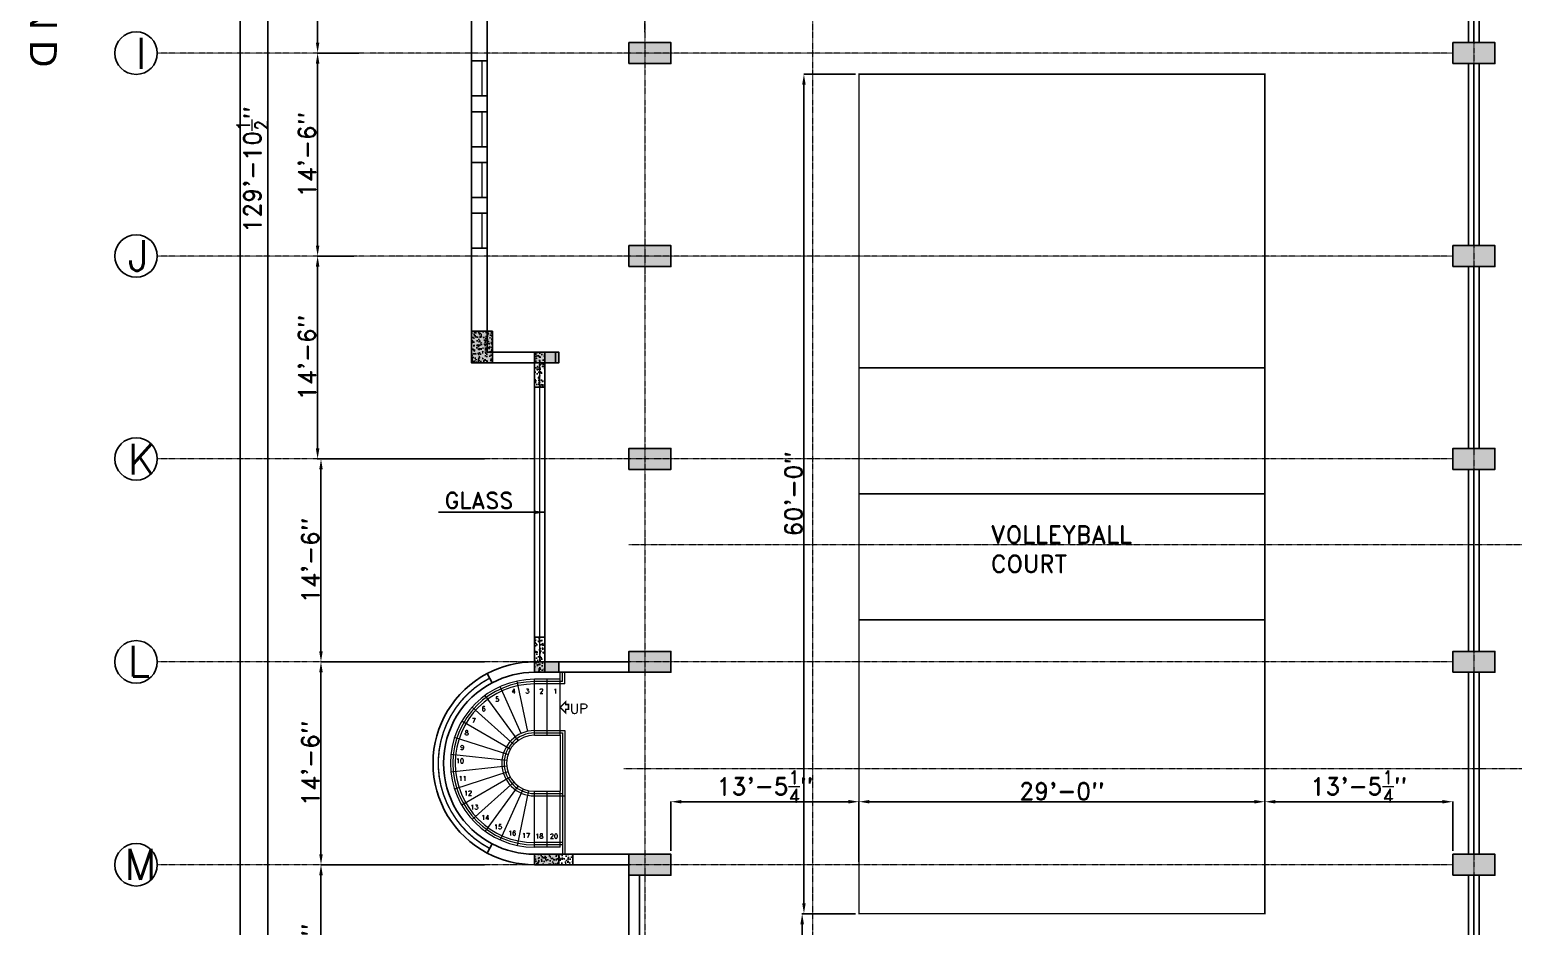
# Model space of a CAD drawing. Header units: inches. Extents: x -110725 to 51121, y 8404 to 44825.
# Drawn here: x 3188 to 4460, y 20885 to 21654 of the extents above; entities that cross this region are included whole.
import ezdxf
from ezdxf.enums import TextEntityAlignment as Align

# ---------------------------------------------------------------- set-up
doc = ezdxf.new("R2010")
doc.units = ezdxf.units.IN
doc.header["$LTSCALE"] = 0.1
doc.header["$MEASUREMENT"] = 0
doc.linetypes.add('CENTER', pattern=[2, 1.25, -0.25, 0.25, -0.25])
doc.layers.get('0').update_dxf_attribs({"color": 1, "lineweight": 0})
doc.layers.get('Defpoints').update_dxf_attribs({"lineweight": 0})
for name, color, linetype in [('Column Hatch', 7, 'Continuous'), ('COLUMNS', 200, 'Continuous'), ('GF', 1, 'Continuous'), ('GFT', 4, 'Continuous'), ('GFW', 5, 'Continuous'), ('GREEN BELT', 80, 'Continuous')]:
    doc.layers.add(name, color=color, linetype=linetype)
for name, color, linetype, lineweight in [('dim', 252, 'Continuous', 0), ('GRID', 8, 'CENTER', 0), ('stair', 5, 'Continuous', 0), ('TEXT', 3, 'Continuous', 0)]:
    doc.layers.add(name, color=color, linetype=linetype, lineweight=lineweight)
doc.styles.add('as', font='arial.ttf')
doc.styles.add('EHSAN', font='arial.ttf', dxfattribs={"height": 54})
doc.styles.add('ROMAND', font='romand.shx')
doc.dimstyles.new('DIM', dxfattribs={"dimtxt": 15, "dimasz": 9, "dimexe": 0.25, "dimexo": 3, "dimgap": 0.125, "dimtad": 1, "dimdec": 3, "dimzin": 3, "dimdsep": 46, "dimlunit": 4, "dimtxsty": 'ROMAND', "dimcen": 0.125, "dimaunit": 1, "dimadec": 0, "dimazin": 0, "dimtfac": 0.75, "dimtdec": 3, "dimtix": 1, "dimtofl": 0, "dimtmove": 2, "dimatfit": 3, "dimfxl": 1, "dimtolj": 1, "dimtzin": 3, "dimarcsym": 1})
doc.dimstyles.new('DIM1', dxfattribs={"dimtxt": 54, "dimasz": 6, "dimexe": 6, "dimexo": 3, "dimgap": 1, "dimtad": 0, "dimzin": 0, "dimdsep": 46, "dimlunit": 4, "dimtxsty": 'EHSAN', "dimblk": 'ARCHTICK', "dimcen": 3, "dimdle": 6, "dimclrd": 4, "dimclre": 4, "dimclrt": 6, "dimadec": 0, "dimazin": 0, "dimtfac": 1, "dimtofl": 0, "dimtmove": 1, "dimatfit": 3, "dimldrblk": 'ARCHTICK', "dimfxl": 4, "dimtolj": 1, "dimtzin": 3, "dimlwd": -1, "dimlwe": -1, "dimarcsym": 0})
pattern_1 = [(50, (-35692.4024, 1161.538), (7.1726018, -0.6275213), [0.75, -8.25]), (355, (-35692.4024, 1161.538), (-1.3875133, 7.5219213), [0.6, -6.6]), (100.4514, (-35691.805, 1161.486), (5.7850938, 6.8943954), [0.6374019, -7.0114211]), (46.1842, (-35692.402, 1163.538), (10.6724105, -1.6551901), [1.125, -12.375]), (96.6356, (-35691.513, 1163.4), (9.346627, 9.7411787), [0.956103, -10.51713]), (351.1842, (-35692.402, 1163.538), (9.3466195, 9.741186), [0.9, -9.9]), (21, (-35691.4024, 1163.038), (5.9690705, -4.0261889), [0.75, -8.25]), (326, (-35691.4024, 1163.038), (2.4331533, 7.2515005), [0.6, -6.6]), (71.4514, (-35690.905, 1162.7026), (8.4022263, 3.225305), [0.6374019, -7.0114211]), (37.5, (-35692.4024, 1161.538), (0.12159855, 3.32893854), [0, -6.52, 0, -6.7, 0, -6.625]), (7.5, (-35692.4024, 1161.538), (2.63069537, 3.94411712), [0, -3.82, 0, -6.37, 0, -2.525]), (327.5, (-35694.6324, 1161.538), (5.33822436, -0.22554872), [0, -2.5, 0, -7.8, 0, -10.35]), (317.5, (-35695.6324, 1161.538), (5.8318617, 1.0010498), [0, -3.25, 0, -5.18, 0, -7.35])]
pattern_2 = [(50, (-35692.4024, 1152.538), (7.1726018, -0.6275213), [0.75, -8.25]), (355, (-35692.4024, 1152.538), (-1.3875133, 7.5219213), [0.6, -6.6]), (100.4514, (-35691.805, 1152.486), (5.7850938, 6.8943954), [0.6374019, -7.0114211]), (46.1842, (-35692.402, 1154.538), (10.6724105, -1.6551901), [1.125, -12.375]), (96.6356, (-35691.513, 1154.4), (9.346627, 9.7411787), [0.956103, -10.51713]), (351.1842, (-35692.402, 1154.538), (9.3466195, 9.741186), [0.9, -9.9]), (21, (-35691.4024, 1154.038), (5.9690705, -4.0261889), [0.75, -8.25]), (326, (-35691.4024, 1154.038), (2.4331533, 7.2515005), [0.6, -6.6]), (71.4514, (-35690.905, 1153.7026), (8.4022263, 3.225305), [0.6374019, -7.0114211]), (37.5, (-35692.4024, 1152.538), (0.12159855, 3.32893854), [0, -6.52, 0, -6.7, 0, -6.625]), (7.5, (-35692.4024, 1152.538), (2.63069537, 3.94411712), [0, -3.82, 0, -6.37, 0, -2.525]), (327.5, (-35694.6324, 1152.538), (5.33822436, -0.22554872), [0, -2.5, 0, -7.8, 0, -10.35]), (317.5, (-35695.6324, 1152.538), (5.8318617, 1.0010498), [0, -3.25, 0, -5.18, 0, -7.35])]

# ---------------------------------------------------------------- blocks, each defined once
blk = doc.blocks.new('_ArchTick')
at = {"color": 0, "linetype": 'ByBlock', "const_width": 0.15}
blk.add_lwpolyline([(-0.5, -0.5), (0.5, 0.5)], dxfattribs=at)
blk = doc.blocks.new('*D1985')
at = {"layer": 'Defpoints', "color": 0, "transparency": 16777216}
for p in [(4213.6, 23059.7), (4070.8, 22829.6), (7671.2, 20595.2, 1175.7)]:
    blk.add_point(p, dxfattribs=at)
at = {"layer": 'dim', "color": 4, "transparency": 16777216}
for p, q in [((4072.4, 22832.1), (4216.7, 23064.8)), ((4193.2, 23072.3), (5899.6, 22013.3)), ((7834.4, 20812.6), (6128, 21871.6)), ((7672.8, 20597.7), (7817.1, 20830.4))]:
    blk.add_line(p, q, dxfattribs=at)
at = {"layer": 'dim', "color": 4, "transparency": 16777216, "xscale": 24, "yscale": 24, "zscale": 24}
for p, rotation in [((4213.6, 23059.7), 148.1765203500402), ((7814, 20825.3), 328.1765203500402)]:
    blk.add_blockref('_ArchTick', p, dxfattribs=dict(at, rotation=rotation))
at = {"layer": 'dim', "color": 6, "transparency": 16777216, "insert": (6013.8, 21942.5), "char_height": 54, "attachment_point": 5, "rotation": 328.1765, "style": 'EHSAN'}
blk.add_mtext('\\A1;353\'-1{\\H1x;\\S1/2;}"', dxfattribs=at)
blk = doc.blocks.new('*D3131')
at = {"layer": 'Defpoints', "color": 0, "transparency": 16777216}
for p in [(3580.6, 20938.3), (3437.5, 20764.3), (3580.6, 20764.3)]:
    blk.add_point(p, dxfattribs=at)
at = {"layer": 'dim', "color": 0, "lineweight": -2, "transparency": 16777216}
for p, q in [((3577.6, 20938.3), (3437.3, 20938.3)), ((3437.5, 20929.3), (3437.5, 20773.3)), ((3577.6, 20764.3), (3437.3, 20764.3))]:
    blk.add_line(p, q, dxfattribs=at)
at = {"layer": 'dim', "color": 0, "transparency": 16777216}
for points in [[(3436, 20929.3), (3439, 20929.3), (3437.5, 20938.3)], [(3436, 20773.3), (3439, 20773.3), (3437.5, 20764.3)]]:
    blk.add_solid(points, dxfattribs=at)
at = {"layer": 'dim', "color": 0, "transparency": 16777216, "insert": (3428.4, 20851.3), "char_height": 15, "attachment_point": 5, "rotation": 90, "style": 'ROMAND'}
blk.add_mtext('\\A1;14\'-6"', dxfattribs=at)
blk = doc.blocks.new('*D3132')
at = {"layer": 'Defpoints', "color": 0, "transparency": 16777216}
for p in [(3580.6, 21286.3), (3437.5, 21112.3), (3580.6, 21112.3)]:
    blk.add_point(p, dxfattribs=at)
at = {"layer": 'dim', "color": 0, "lineweight": -2, "transparency": 16777216}
for p, q in [((3577.6, 21286.3), (3437.3, 21286.3)), ((3437.5, 21277.3), (3437.5, 21121.3)), ((3577.6, 21112.3), (3437.3, 21112.3))]:
    blk.add_line(p, q, dxfattribs=at)
at = {"layer": 'dim', "color": 0, "transparency": 16777216}
for points in [[(3436, 21277.3), (3439, 21277.3), (3437.5, 21286.3)], [(3436, 21121.3), (3439, 21121.3), (3437.5, 21112.3)]]:
    blk.add_solid(points, dxfattribs=at)
at = {"layer": 'dim', "color": 0, "transparency": 16777216, "insert": (3428.4, 21199.3), "char_height": 15, "attachment_point": 5, "rotation": 90, "style": 'ROMAND'}
blk.add_mtext('\\A1;14\'-6"', dxfattribs=at)
blk = doc.blocks.new('*D3133')
at = {"layer": 'Defpoints', "color": 0, "transparency": 16777216}
for p in [(3437.5, 21112.3), (3580.6, 21112.3), (3580.6, 20938.3)]:
    blk.add_point(p, dxfattribs=at)
at = {"layer": 'dim', "color": 0, "lineweight": -2, "transparency": 16777216}
for p, q in [((3577.6, 21112.3), (3437.3, 21112.3)), ((3437.5, 20947.3), (3437.5, 21103.3)), ((3577.6, 20938.3), (3437.3, 20938.3))]:
    blk.add_line(p, q, dxfattribs=at)
at = {"layer": 'dim', "color": 0, "transparency": 16777216}
for points in [[(3436, 21103.3), (3439, 21103.3), (3437.5, 21112.3)], [(3436, 20947.3), (3439, 20947.3), (3437.5, 20938.3)]]:
    blk.add_solid(points, dxfattribs=at)
at = {"layer": 'dim', "color": 0, "transparency": 16777216, "insert": (3428.4, 21025.3), "char_height": 15, "attachment_point": 5, "rotation": 90, "style": 'ROMAND'}
blk.add_mtext('\\A1;14\'-6"', dxfattribs=at)
blk = doc.blocks.new('*D3139')
at = {"layer": 'Defpoints', "color": 0, "transparency": 16777216}
for p in [(3391.9, 22313.8), (3550.6, 22313.8), (3580.6, 20755.3)]:
    blk.add_point(p, dxfattribs=at)
at = {"layer": 'dim', "color": 0, "lineweight": -2, "transparency": 16777216}
for p, q in [((3547.6, 22313.8), (3391.6, 22313.8)), ((3391.9, 20764.3), (3391.9, 22304.8)), ((3577.6, 20755.3), (3391.6, 20755.3))]:
    blk.add_line(p, q, dxfattribs=at)
at = {"layer": 'dim', "color": 0, "transparency": 16777216}
for points in [[(3390.4, 22304.8), (3393.4, 22304.8), (3391.9, 22313.8)], [(3390.4, 20764.3), (3393.4, 20764.3), (3391.9, 20755.3)]]:
    blk.add_solid(points, dxfattribs=at)
at = {"layer": 'dim', "color": 0, "transparency": 16777216, "insert": (3378.6, 21534.5), "char_height": 15, "attachment_point": 5, "rotation": 90, "style": 'ROMAND'}
blk.add_mtext('\\A1;129\'-10{\\H0.75x;\\S1/2;}"', dxfattribs=at)
blk = doc.blocks.new('*D3140')
at = {"layer": 'Defpoints', "color": 0, "transparency": 16777216}
for p in [(3898.8, 20896.3, 10.9), (3850.1, 20711.8), (3873.5, 20711.8, 10.9)]:
    blk.add_point(p, dxfattribs=at)
at = {"layer": 'dim', "color": 0, "lineweight": -2, "transparency": 16777216}
for p, q in [((3895.8, 20896.3), (3849.9, 20896.3)), ((3850.1, 20887.3), (3850.1, 20720.8)), ((3870.5, 20711.8), (3849.9, 20711.8))]:
    blk.add_line(p, q, dxfattribs=at)
at = {"layer": 'dim', "color": 0, "transparency": 16777216}
for points in [[(3848.6, 20887.3), (3851.6, 20887.3), (3850.1, 20896.3)], [(3848.6, 20720.8), (3851.6, 20720.8), (3850.1, 20711.8)]]:
    blk.add_solid(points, dxfattribs=at)
at = {"layer": 'dim', "color": 0, "transparency": 16777216, "insert": (3836.9, 20804), "char_height": 15, "attachment_point": 5, "rotation": 90, "style": 'ROMAND'}
blk.add_mtext('\\A1;15\'-4{\\H0.75x;\\S1/2;}"', dxfattribs=at)
blk = doc.blocks.new('*D3141')
at = {"layer": 'Defpoints', "color": 0, "transparency": 16777216}
for p in [(3851.6, 21616.3), (3898.8, 21616.3, 10.9), (3898.8, 20896.3, 10.9)]:
    blk.add_point(p, dxfattribs=at)
at = {"layer": 'dim', "color": 0, "lineweight": -2, "transparency": 16777216}
for p, q in [((3895.8, 21616.3), (3851.4, 21616.3)), ((3851.6, 20905.3), (3851.6, 21607.3)), ((3895.8, 20896.3), (3851.4, 20896.3))]:
    blk.add_line(p, q, dxfattribs=at)
at = {"layer": 'dim', "color": 0, "transparency": 16777216}
for points in [[(3850.1, 21607.3), (3853.1, 21607.3), (3851.6, 21616.3)], [(3850.1, 20905.3), (3853.1, 20905.3), (3851.6, 20896.3)]]:
    blk.add_solid(points, dxfattribs=at)
at = {"layer": 'dim', "color": 0, "transparency": 16777216, "insert": (3842.6, 21256.3), "char_height": 15, "attachment_point": 5, "rotation": 90, "style": 'ROMAND'}
blk.add_mtext('\\A1;60\'-0"', dxfattribs=at)
blk = doc.blocks.new('*D3142')
at = {"layer": 'Defpoints', "color": 0, "transparency": 16777216}
for p in [(4246.8, 20992.3), (3898.8, 20937.8, 10.9), (4246.8, 20937.8, 10.9)]:
    blk.add_point(p, dxfattribs=at)
at = {"layer": 'dim', "color": 0, "lineweight": -2, "transparency": 16777216}
for p, q in [((3898.8, 20940.8), (3898.8, 20992.5)), ((3907.8, 20992.3), (4237.8, 20992.3)), ((4246.8, 20940.8), (4246.8, 20992.5))]:
    blk.add_line(p, q, dxfattribs=at)
at = {"layer": 'dim', "color": 0, "transparency": 16777216}
for points in [[(3907.8, 20993.8), (3907.8, 20990.8), (3898.8, 20992.3)], [(4237.8, 20993.8), (4237.8, 20990.8), (4246.8, 20992.3)]]:
    blk.add_solid(points, dxfattribs=at)
at = {"layer": 'dim', "color": 0, "transparency": 16777216, "insert": (4072.8, 21001.3), "char_height": 15, "attachment_point": 5, "style": 'ROMAND'}
blk.add_mtext('\\A1;29\'-0"', dxfattribs=at)
blk = doc.blocks.new('*D3143')
at = {"layer": 'Defpoints', "color": 0, "transparency": 16777216}
for p in [(4408.1, 20992.3), (4408.1, 20947.3, 10.9), (4246.8, 20937.8, 10.9)]:
    blk.add_point(p, dxfattribs=at)
at = {"layer": 'dim', "color": 0, "lineweight": -2, "transparency": 16777216}
for p, q in [((4246.8, 20940.8), (4246.8, 20992.5)), ((4255.8, 20992.3), (4399.1, 20992.3)), ((4408.1, 20950.3), (4408.1, 20992.5))]:
    blk.add_line(p, q, dxfattribs=at)
at = {"layer": 'dim', "color": 0, "transparency": 16777216}
for points in [[(4255.8, 20993.8), (4255.8, 20990.8), (4246.8, 20992.3)], [(4399.1, 20993.8), (4399.1, 20990.8), (4408.1, 20992.3)]]:
    blk.add_solid(points, dxfattribs=at)
at = {"layer": 'dim', "color": 0, "transparency": 16777216, "insert": (4327.4, 21005.5), "char_height": 15, "attachment_point": 5, "style": 'ROMAND'}
blk.add_mtext('\\A1;13\'-5{\\H0.75x;\\S1/4;}"', dxfattribs=at)
blk = doc.blocks.new('*D3144')
at = {"layer": 'Defpoints', "color": 0, "transparency": 16777216}
for p in [(3737.6, 20992.3), (3737.6, 20947.3, 10.9), (3898.8, 20937.8, 10.9)]:
    blk.add_point(p, dxfattribs=at)
at = {"layer": 'dim', "color": 0, "lineweight": -2, "transparency": 16777216}
for p, q in [((3737.6, 20950.3), (3737.6, 20992.5)), ((3889.8, 20992.3), (3746.6, 20992.3)), ((3898.8, 20940.8), (3898.8, 20992.5))]:
    blk.add_line(p, q, dxfattribs=at)
at = {"layer": 'dim', "color": 0, "transparency": 16777216}
for points in [[(3746.6, 20993.8), (3746.6, 20990.8), (3737.6, 20992.3)], [(3889.8, 20993.8), (3889.8, 20990.8), (3898.8, 20992.3)]]:
    blk.add_solid(points, dxfattribs=at)
at = {"layer": 'dim', "color": 0, "transparency": 16777216, "insert": (3818.2, 21005.5), "char_height": 15, "attachment_point": 5, "style": 'ROMAND'}
blk.add_mtext('\\A1;13\'-5{\\H0.75x;\\S1/4;}"', dxfattribs=at)
blk = doc.blocks.new('*D3145')
at = {"layer": 'Defpoints', "color": 0, "transparency": 16777216}
for p in [(3434.6, 21808.3), (3483.5, 21808.3), (3473, 21634.3)]:
    blk.add_point(p, dxfattribs=at)
at = {"layer": 'dim', "color": 0, "lineweight": -2, "transparency": 16777216}
for p, q in [((3480.5, 21808.3), (3434.3, 21808.3)), ((3434.6, 21643.3), (3434.6, 21799.3)), ((3470, 21634.3), (3434.3, 21634.3))]:
    blk.add_line(p, q, dxfattribs=at)
at = {"layer": 'dim', "color": 0, "transparency": 16777216}
for points in [[(3433.1, 21799.3), (3436.1, 21799.3), (3434.6, 21808.3)], [(3433.1, 21643.3), (3436.1, 21643.3), (3434.6, 21634.3)]]:
    blk.add_solid(points, dxfattribs=at)
at = {"layer": 'dim', "color": 0, "transparency": 16777216, "insert": (3425.5, 21721.3), "char_height": 15, "attachment_point": 5, "rotation": 90, "style": 'ROMAND'}
blk.add_mtext('\\A1;14\'-6"', dxfattribs=at)
blk = doc.blocks.new('*D3146')
at = {"layer": 'Defpoints', "color": 0, "transparency": 16777216}
for p in [(3434.6, 21460.3), (3468.6, 21460.3), (3472.4, 21286.3)]:
    blk.add_point(p, dxfattribs=at)
at = {"layer": 'dim', "color": 0, "lineweight": -2, "transparency": 16777216}
for p, q in [((3465.6, 21460.3), (3434.3, 21460.3)), ((3434.6, 21295.3), (3434.6, 21451.3)), ((3469.4, 21286.3), (3434.3, 21286.3))]:
    blk.add_line(p, q, dxfattribs=at)
at = {"layer": 'dim', "color": 0, "transparency": 16777216}
for points in [[(3433.1, 21451.3), (3436.1, 21451.3), (3434.6, 21460.3)], [(3433.1, 21295.3), (3436.1, 21295.3), (3434.6, 21286.3)]]:
    blk.add_solid(points, dxfattribs=at)
at = {"layer": 'dim', "color": 0, "transparency": 16777216, "insert": (3425.5, 21373.3), "char_height": 15, "attachment_point": 5, "rotation": 90, "style": 'ROMAND'}
blk.add_mtext('\\A1;14\'-6"', dxfattribs=at)
blk = doc.blocks.new('*D3147')
at = {"layer": 'Defpoints', "color": 0, "transparency": 16777216}
for p in [(3473, 21634.3), (3434.6, 21460.3), (3468.6, 21460.3)]:
    blk.add_point(p, dxfattribs=at)
at = {"layer": 'dim', "color": 0, "lineweight": -2, "transparency": 16777216}
for p, q in [((3470, 21634.3), (3434.3, 21634.3)), ((3434.6, 21625.3), (3434.6, 21469.3)), ((3465.6, 21460.3), (3434.3, 21460.3))]:
    blk.add_line(p, q, dxfattribs=at)
at = {"layer": 'dim', "color": 0, "transparency": 16777216}
for points in [[(3433.1, 21625.3), (3436.1, 21625.3), (3434.6, 21634.3)], [(3433.1, 21469.3), (3436.1, 21469.3), (3434.6, 21460.3)]]:
    blk.add_solid(points, dxfattribs=at)
at = {"layer": 'dim', "color": 0, "transparency": 16777216, "insert": (3425.5, 21547.3), "char_height": 15, "attachment_point": 5, "rotation": 90, "style": 'ROMAND'}
blk.add_mtext('\\A1;14\'-6"', dxfattribs=at)
blk = doc.blocks.new('Ar')
at = {"const_width": 1.5}
blk.add_lwpolyline([(-4.5, 0), (-4.5, 3), (-1.5, 3), (-1.5, 6), (4.5, 0), (-1.5, -6), (-1.5, -2.25), (-4.5, -2.25)], close=True, dxfattribs=at)
blk = doc.blocks.new('ytu890')
at = {"layer": 'Column Hatch'}
h = blk.add_hatch(dxfattribs=at)
h.set_pattern_fill('AR-CONC', color=256)
h.set_pattern_definition(pattern_1)
h.paths.add_polyline_path([(-7083.4, 19955.2), (-7053.4, 19955.2), (-7053.4, 19946.2), (-7083.4, 19946.2)])
h = blk.add_hatch(dxfattribs=at)
h.set_pattern_fill('AR-CONC', color=256)
h.set_pattern_definition([(50, (-35692.4024, 1170.538), (7.1726018, -0.6275213), [0.75, -8.25]), (355, (-35692.4024, 1170.538), (-1.3875133, 7.5219213), [0.6, -6.6]), (100.4514, (-35691.805, 1170.486), (5.7850938, 6.8943954), [0.6374019, -7.0114211]), (46.1842, (-35692.402, 1172.538), (10.6724105, -1.6551901), [1.125, -12.375]), (96.6356, (-35691.513, 1172.4), (9.346627, 9.7411787), [0.956103, -10.51713]), (351.1842, (-35692.402, 1172.538), (9.3466195, 9.741186), [0.9, -9.9]), (21, (-35691.4024, 1172.038), (5.9690705, -4.0261889), [0.75, -8.25]), (326, (-35691.4024, 1172.038), (2.4331533, 7.2515005), [0.6, -6.6]), (71.4514, (-35690.905, 1171.7026), (8.4022263, 3.225305), [0.6374019, -7.0114211]), (37.5, (-35692.4024, 1170.538), (0.12159855, 3.32893854), [0, -6.52, 0, -6.7, 0, -6.625]), (7.5, (-35692.4024, 1170.538), (2.63069537, 3.94411712), [0, -3.82, 0, -6.37, 0, -2.525]), (327.5, (-35694.6324, 1170.538), (5.33822436, -0.22554872), [0, -2.5, 0, -7.8, 0, -10.35]), (317.5, (-35695.6324, 1170.538), (5.8318617, 1.0010498), [0, -3.25, 0, -5.18, 0, -7.35])])
h.paths.add_polyline_path([(-7083.4, 19760.2), (-7074.4, 19760.2), (-7074.4, 19790.2), (-7083.4, 19790.2)])
h = blk.add_hatch(dxfattribs=at)
h.set_pattern_fill('AR-CONC', color=256)
h.set_pattern_definition(pattern_2)
h.paths.add_polyline_path([(-7083.4, 19545.7), (-7074.4, 19545.7), (-7074.4, 19515.7), (-7083.4, 19515.7)])
h = blk.add_hatch(dxfattribs=at)
h.set_pattern_fill('AR-CONC', color=256)
h.set_pattern_definition(pattern_1)
h.paths.add_polyline_path([(-7119.4, 19524.7), (-7137.4, 19524.7), (-7137.4, 19497.7), (-7119.4, 19497.7)])
h = blk.add_hatch(dxfattribs=at)
h.set_pattern_fill('AR-CONC', color=256)
h.set_pattern_definition(pattern_1)
h.paths.add_polyline_path([(-7119.4, 19194.7), (-7137.4, 19194.7), (-7137.4, 19167.7), (-7119.4, 19167.7)])
h = blk.add_hatch(dxfattribs=at)
h.set_pattern_fill('AR-CONC', color=256)
h.set_pattern_definition([(50, (-35692.4024, 1137.538), (7.1726018, -0.6275213), [0.75, -8.25]), (355, (-35692.4024, 1137.538), (-1.3875133, 7.5219213), [0.6, -6.6]), (100.4514, (-35691.805, 1137.486), (5.7850938, 6.8943954), [0.6374019, -7.0114211]), (46.1842, (-35692.402, 1139.538), (10.6724105, -1.6551901), [1.125, -12.375]), (96.6356, (-35691.513, 1139.4), (9.346627, 9.7411787), [0.956103, -10.51713]), (351.1842, (-35692.402, 1139.538), (9.3466195, 9.741186), [0.9, -9.9]), (21, (-35691.4024, 1139.038), (5.9690705, -4.0261889), [0.75, -8.25]), (326, (-35691.4024, 1139.038), (2.4331533, 7.2515005), [0.6, -6.6]), (71.4514, (-35690.905, 1138.7026), (8.4022263, 3.225305), [0.6374019, -7.0114211]), (37.5, (-35692.4024, 1137.538), (0.12159855, 3.32893854), [0, -6.52, 0, -6.7, 0, -6.625]), (7.5, (-35692.4024, 1137.538), (2.63069537, 3.94411712), [0, -3.82, 0, -6.37, 0, -2.525]), (327.5, (-35694.6324, 1137.538), (5.33822436, -0.22554872), [0, -2.5, 0, -7.8, 0, -10.35]), (317.5, (-35695.6324, 1137.538), (5.8318617, 1.0010498), [0, -3.25, 0, -5.18, 0, -7.35])])
h.paths.add_polyline_path([(-7083.4, 19176.7), (-7074.4, 19176.7), (-7074.4, 19146.7), (-7083.4, 19146.7)])
h = blk.add_hatch(dxfattribs=at)
h.set_pattern_fill('AR-CONC', color=256)
h.set_pattern_definition(pattern_2)
h.paths.add_polyline_path([(-7083.4, 18902.2), (-7074.4, 18902.2), (-7074.4, 18932.2), (-7083.4, 18932.2)])
h = blk.add_hatch(dxfattribs=at)
h.set_pattern_fill('AR-CONC', color=256)
h.set_pattern_definition(pattern_1)
h.paths.add_polyline_path([(-7083.4, 18746.2), (-7050.4, 18746.2), (-7050.4, 18737.2), (-7083.4, 18737.2)])
h = blk.add_hatch(dxfattribs=at)
h.set_pattern_fill('AR-CONC', color=256)
h.set_pattern_definition([(50, (-35929.4024, 1161.538), (7.1726018, -0.6275213), [0.75, -8.25]), (355, (-35929.4024, 1161.538), (-1.3875133, 7.5219213), [0.6, -6.6]), (100.4514, (-35928.805, 1161.486), (5.7850938, 6.8943954), [0.6374019, -7.0114211]), (46.1842, (-35929.402, 1163.538), (10.6724105, -1.6551901), [1.125, -12.375]), (96.6356, (-35928.513, 1163.4), (9.346627, 9.7411787), [0.956103, -10.51713]), (351.1842, (-35929.402, 1163.538), (9.3466195, 9.741186), [0.9, -9.9]), (21, (-35928.4024, 1163.038), (5.9690705, -4.0261889), [0.75, -8.25]), (326, (-35928.4024, 1163.038), (2.4331533, 7.2515005), [0.6, -6.6]), (71.4514, (-35927.905, 1162.7026), (8.4022263, 3.225305), [0.6374019, -7.0114211]), (37.5, (-35929.4024, 1161.538), (0.12159855, 3.32893854), [0, -6.52, 0, -6.7, 0, -6.625]), (7.5, (-35929.4024, 1161.538), (2.63069537, 3.9441171), [0, -3.82, 0, -6.37, 0, -2.525]), (327.5, (-35931.6324, 1161.538), (5.33822436, -0.22554872), [0, -2.5, 0, -7.8, 0, -10.35]), (317.5, (-35932.6324, 1161.538), (5.8318617, 1.0010498), [0, -3.25, 0, -5.18, 0, -7.35])])
h.paths.add_polyline_path([(-7002.4, 18383.4), (-6981.4, 18383.4), (-6981.4, 18362.4), (-7002.4, 18362.4)])
h = blk.add_hatch(dxfattribs=at)
h.set_pattern_fill('AR-CONC', color=256)
h.set_pattern_definition(pattern_1)
h.paths.add_polyline_path([(-6765.4, 18383.4), (-6744.4, 18383.4), (-6744.4, 18362.4), (-6765.4, 18362.4)])
h = blk.add_hatch(dxfattribs=at)
h.set_pattern_fill('AR-CONC', color=256)
h.set_pattern_definition(pattern_1)
h.paths.add_polyline_path([(-6534.4, 18383.4), (-6513.4, 18383.4), (-6513.4, 18362.4), (-6534.4, 18362.4)])
h = blk.add_hatch(dxfattribs=at)
h.set_pattern_fill('AR-CONC', color=256)
h.set_pattern_definition([(50, (-35222.9024, 1161.538), (7.1726018, -0.6275213), [0.75, -8.25]), (355, (-35222.9024, 1161.538), (-1.3875133, 7.5219213), [0.6, -6.6]), (100.4514, (-35222.305, 1161.486), (5.7850938, 6.8943954), [0.6374019, -7.0114211]), (46.1842, (-35222.902, 1163.538), (10.6724105, -1.6551901), [1.125, -12.375]), (96.6356, (-35222.013, 1163.4), (9.346627, 9.7411787), [0.956103, -10.51713]), (351.1842, (-35222.902, 1163.538), (9.3466195, 9.741186), [0.9, -9.9]), (21, (-35221.9024, 1163.038), (5.9690705, -4.0261889), [0.75, -8.25]), (326, (-35221.9024, 1163.038), (2.4331533, 7.2515005), [0.6, -6.6]), (71.4514, (-35221.405, 1162.7026), (8.4022263, 3.225305), [0.6374019, -7.0114211]), (37.5, (-35222.9024, 1161.538), (0.12159855, 3.32893854), [0, -6.52, 0, -6.7, 0, -6.625]), (7.5, (-35222.9024, 1161.538), (2.63069537, 3.9441171), [0, -3.82, 0, -6.37, 0, -2.525]), (327.5, (-35225.1324, 1161.538), (5.33822436, -0.22554872), [0, -2.5, 0, -7.8, 0, -10.35]), (317.5, (-35226.1324, 1161.538), (5.8318617, 1.0010498), [0, -3.25, 0, -5.18, 0, -7.35])])
h.paths.add_polyline_path([(-6295.9, 18383.4), (-6274.9, 18383.4), (-6274.9, 18362.4), (-6295.9, 18362.4)])
at = {"layer": 'COLUMNS'}
for points in [[(-7083.4, 19955.2), (-7053.4, 19955.2), (-7053.4, 19946.2), (-7083.4, 19946.2)], [(-7083.4, 19760.2), (-7074.4, 19760.2), (-7074.4, 19790.2), (-7083.4, 19790.2)], [(-7083.4, 19545.7), (-7074.4, 19545.7), (-7074.4, 19515.7), (-7083.4, 19515.7)], [(-7119.4, 19524.7), (-7137.4, 19524.7), (-7137.4, 19497.7), (-7119.4, 19497.7)], [(-7119.4, 19194.7), (-7137.4, 19194.7), (-7137.4, 19167.7), (-7119.4, 19167.7)], [(-7083.4, 19176.7), (-7074.4, 19176.7), (-7074.4, 19146.7), (-7083.4, 19146.7)], [(-7083.4, 18902.2), (-7074.4, 18902.2), (-7074.4, 18932.2), (-7083.4, 18932.2)], [(-7083.4, 18746.2), (-7050.4, 18746.2), (-7050.4, 18737.2), (-7083.4, 18737.2)], [(-7002.4, 18383.4), (-6981.4, 18383.4), (-6981.4, 18362.4), (-7002.4, 18362.4)], [(-6765.4, 18383.4), (-6744.4, 18383.4), (-6744.4, 18362.4), (-6765.4, 18362.4)], [(-6534.4, 18383.4), (-6513.4, 18383.4), (-6513.4, 18362.4), (-6534.4, 18362.4)], [(-6295.9, 18383.4), (-6274.9, 18383.4), (-6274.9, 18362.4), (-6295.9, 18362.4)]]:
    blk.add_lwpolyline(points, close=True, dxfattribs=at)

msp = doc.modelspace()

# ---------------------------------------------------------------- hatches: boundary and pattern name
at = {"layer": 'Column Hatch'}
for points in [[(3737.55183, 21643.2792), (3701.55183, 21643.2792), (3701.55183, 21625.2792), (3737.55183, 21625.2792)], [(4444.05183, 21643.2792), (4408.05183, 21643.2792), (4408.05183, 21625.2792), (4444.05183, 21625.2792)], [(3737.55183, 21469.2792), (3701.55183, 21469.2792), (3701.55183, 21451.2792), (3737.55183, 21451.2792)], [(4444.05183, 21469.2792), (4408.05183, 21469.2792), (4408.05183, 21451.2792), (4444.05183, 21451.2792)], [(3584.55183, 21395.7792), (3566.55183, 21395.7792), (3566.55183, 21368.7792), (3584.55183, 21368.7792)], [(3620.55183, 21377.7792), (3620.55183, 21368.7792), (3641.55183, 21368.7792), (3641.55183, 21377.7792)], [(3737.55183, 21295.2792), (3701.55183, 21295.2792), (3701.55183, 21277.2792), (3737.55183, 21277.2792)], [(4444.05183, 21295.2792), (4408.05183, 21295.2792), (4408.05183, 21277.2792), (4444.05183, 21277.2792)], [(3737.55183, 21121.2792), (3701.55183, 21121.2792), (3701.55183, 21103.2792), (3737.55183, 21103.2792)], [(4444.05183, 21121.2792), (4408.05183, 21121.2792), (4408.05183, 21103.2792), (4444.05183, 21103.2792)], [(3620.54518, 21112.2792), (3641.54518, 21112.2792), (3641.54518, 21103.2792), (3620.54518, 21103.2792)], [(3620.55183, 20947.2792), (3641.55183, 20947.2792), (3641.55183, 20938.2792), (3620.55183, 20938.2792)], [(3737.55183, 20947.2792), (3701.55183, 20947.2792), (3701.55183, 20929.2792), (3737.55183, 20929.2792)], [(4444.05183, 20947.2792), (4408.05183, 20947.2792), (4408.05183, 20929.2792), (4444.05183, 20929.2792)]]:
    msp.add_hatch(color=256, dxfattribs=at).paths.add_polyline_path(points)

# ---------------------------------------------------------------- linework, layer by layer
at = {"layer": 'COLUMNS', "elevation": 1.07221}
for points in [[(3701.55183, 21625.2792), (3737.55183, 21625.2792), (3737.55183, 21643.2792), (3701.55183, 21643.2792)], [(4408.05183, 21625.2792), (4444.05183, 21625.2792), (4444.05183, 21643.2792), (4408.05183, 21643.2792)], [(3701.55183, 21451.2792), (3737.55183, 21451.2792), (3737.55183, 21469.2792), (3701.55183, 21469.2792)], [(4408.05183, 21451.2792), (4444.05183, 21451.2792), (4444.05183, 21469.2792), (4408.05183, 21469.2792)], [(3584.55183, 21395.7792), (3566.55183, 21395.7792), (3566.55183, 21368.7792), (3584.55183, 21368.7792)], [(3620.55183, 21368.7792), (3641.55183, 21368.7792), (3641.55183, 21377.7792), (3620.55183, 21377.7792)], [(3701.55183, 21277.2792), (3737.55183, 21277.2792), (3737.55183, 21295.2792), (3701.55183, 21295.2792)], [(4408.05183, 21277.2792), (4444.05183, 21277.2792), (4444.05183, 21295.2792), (4408.05183, 21295.2792)], [(3701.55183, 21103.2792), (3737.55183, 21103.2792), (3737.55183, 21121.2792), (3701.55183, 21121.2792)], [(4408.05183, 21103.2792), (4444.05183, 21103.2792), (4444.05183, 21121.2792), (4408.05183, 21121.2792)], [(3620.54518, 21112.2792), (3641.54518, 21112.2792), (3641.54518, 21103.2792), (3620.54518, 21103.2792)], [(3620.55183, 20947.2792), (3641.55183, 20947.2792), (3641.55183, 20938.2792), (3620.55183, 20938.2792)], [(3701.55183, 20929.2792), (3737.55183, 20929.2792), (3737.55183, 20947.2792), (3701.55183, 20947.2792)], [(4408.05183, 20929.2792), (4444.05183, 20929.2792), (4444.05183, 20947.2792), (4408.05183, 20947.2792)]]:
    msp.add_lwpolyline(points, close=True, dxfattribs=at)
at = {"layer": 'GF'}
for p, q in [((3566.55183, 21627.5292, 1.07221), (3566.55183, 21725.7792, 1.07221)), ((3580.05183, 21627.5292, 1.07221), (3580.05183, 21716.7792, 1.07221)), ((3566.55183, 21627.5292, 1.07221), (3580.05183, 21627.5292, 1.07221)), ((3566.55183, 21597.5292, 1.07221), (3580.05183, 21597.5292, 1.07221)), ((3566.55183, 21584.0292, 1.07221), (3566.55183, 21597.5292, 1.07221)), ((3580.05183, 21584.0292, 1.07221), (3580.05183, 21597.5292, 1.07221)), ((3566.55183, 21584.0292, 1.07221), (3580.05183, 21584.0292, 1.07221)), ((3566.55183, 21554.0292, 1.07221), (3580.05183, 21554.0292, 1.07221)), ((3566.55183, 21540.5292, 1.07221), (3566.55183, 21554.0292, 1.07221)), ((3580.05183, 21540.5292, 1.07221), (3580.05183, 21554.0292, 1.07221)), ((3566.55183, 21540.5292, 1.07221), (3580.05183, 21540.5292, 1.07221)), ((3566.55183, 21510.5292, 1.07221), (3580.05183, 21510.5292, 1.07221)), ((3566.55183, 21497.0292, 1.07221), (3566.55183, 21510.5292, 1.07221)), ((3580.05183, 21497.0292, 1.07221), (3580.05183, 21510.5292, 1.07221)), ((3566.55183, 21497.0292, 1.07221), (3580.05183, 21497.0292, 1.07221)), ((3566.55183, 21368.7792, 1.07221), (3566.55183, 21467.0292, 1.07221)), ((3566.55183, 21467.0292, 1.07221), (3580.05183, 21467.0292, 1.07221)), ((3580.05183, 21377.7792, 1.07221), (3580.05183, 21467.0292, 1.07221)), ((3580.05183, 21377.7792, 1.07221), (3638.55183, 21377.7792, 1.07221)), ((3638.55183, 21368.7792, 1.07221), (3638.55183, 21377.7792, 1.07221)), ((3638.55183, 21368.7792, 1.07221), (3566.55183, 21368.7792, 1.07221)), ((3898.80183, 21364.26821, 1.07221), (4246.80183, 21364.26821, 1.07221)), ((3898.80183, 21256.26821, 1.07221), (4246.80183, 21256.26821, 1.07221)), ((3898.80183, 21148.26821, 1.07221), (4246.80183, 21148.26821, 1.07221)), ((3701.55183, 21112.2792, 1.07221), (3629.55848, 21112.2792, 1.07221)), ((3584.31007, 21094.34477, 1.07221), (3580.12757, 21102.31388, 1.07221)), ((3701.55183, 21103.2792, 1.07221), (3629.55848, 21103.2792, 1.07221)), ((3584.31007, 20956.21363, 1.07221), (3580.12757, 20948.24453, 1.07221)), ((3701.55183, 20947.2792, 1.07221), (3629.55848, 20947.2792, 1.07221)), ((3701.55183, 20938.2792, 1.07221), (3629.55848, 20938.2792, 1.07221)), ((3701.55183, 20773.2792, 1.07221), (3701.55183, 20929.2792, 1.07221)), ((3710.55183, 20773.2792, 1.07221), (3710.55183, 20929.2792, 1.07221))]:
    msp.add_line(p, q, dxfattribs=at)
at = {"layer": 'GF', "const_width": 1.25, "elevation": 1.07221}
msp.add_lwpolyline([(3898.80183, 21616.26821), (4246.80183, 21616.26821), (4246.80183, 20896.26821), (3898.80183, 20896.26821)], close=True, dxfattribs=at)
at = {"layer": 'GF'}
for radius, start, end in [(87, 90, 117.69230769), (78, 90, 117.69230769), (78, 242.30769231, 270), (87, 242.30769231, 270)]:
    msp.add_arc((3620.55848, 21025.2792, 1.07221), radius, start, end, dxfattribs=at)
at = {"layer": 'GFT'}
for centre in [(3278.93196, 21634.2792, 1.07221), (3278.93196, 21460.2792, 1.07221), (3278.93196, 21286.2792, 1.07221), (3278.93196, 21112.2792, 1.07221), (3278.93196, 20938.2792, 1.07221)]:
    msp.add_circle(centre, 18.23575, dxfattribs=at)
at = {"layer": 'GFW'}
for p, q in [((4421.55183, 21643.2792, 1.07221), (4421.55183, 21799.2792, 1.07221)), ((4430.55183, 21643.2792, 1.07221), (4430.55183, 21799.2792, 1.07221)), ((3566.55183, 21627.5292, 1.07221), (3566.55183, 21597.5292, 1.07221)), ((3580.05183, 21627.5292, 1.07221), (3580.05183, 21597.5292, 1.07221)), ((4421.55183, 21625.2792, 1.07221), (4421.55183, 21469.2792, 1.07221)), ((4430.55183, 21625.2792, 1.07221), (4430.55183, 21469.2792, 1.07221)), ((3566.55183, 21554.0292, 1.07221), (3566.55183, 21584.0292, 1.07221)), ((3580.05183, 21554.0292, 1.07221), (3580.05183, 21584.0292, 1.07221)), ((3566.55183, 21540.5292, 1.07221), (3566.55183, 21510.5292, 1.07221)), ((3580.05183, 21540.5292, 1.07221), (3580.05183, 21510.5292, 1.07221)), ((3566.55183, 21467.0292, 1.07221), (3566.55183, 21497.0292, 1.07221)), ((3580.05183, 21467.0292, 1.07221), (3580.05183, 21497.0292, 1.07221)), ((4421.55183, 21295.2792, 1.07221), (4421.55183, 21451.2792, 1.07221)), ((4430.55183, 21295.2792, 1.07221), (4430.55183, 21451.2792, 1.07221)), ((3620.55183, 21112.2792, 1.07221), (3620.55183, 21368.7792, 1.07221)), ((3629.55183, 21112.2792, 1.07221), (3629.55183, 21368.7792, 1.07221)), ((4421.55183, 21277.2792, 1.07221), (4421.55183, 21121.2792, 1.07221)), ((4430.55183, 21277.2792, 1.07221), (4430.55183, 21121.2792, 1.07221)), ((4421.55183, 20947.2792, 1.07221), (4421.55183, 21103.2792, 1.07221)), ((4430.55183, 20947.2792, 1.07221), (4430.55183, 21103.2792, 1.07221)), ((4421.55183, 20929.2792, 1.07221), (4421.55183, 20773.2792, 1.07221)), ((4430.55183, 20929.2792, 1.07221), (4430.55183, 20773.2792, 1.07221))]:
    msp.add_line(p, q, dxfattribs=at)
at = {"layer": 'GFW', "const_width": 1.25, "elevation": 1.07221}
for points in [[(4426.05183, 21643.2792), (4426.05183, 21799.2792)], [(3575.55183, 21627.5292), (3575.55183, 21597.5292)], [(4426.05183, 21625.2792), (4426.05183, 21469.2792)], [(3575.55183, 21554.0292), (3575.55183, 21584.0292)], [(3575.55183, 21540.5292), (3575.55183, 21510.5292)], [(3575.55183, 21467.0292), (3575.55183, 21497.0292)], [(4426.05183, 21295.2792), (4426.05183, 21451.2792)], [(3625.05183, 21112.2792), (3625.05183, 21368.7792)], [(4426.05183, 21277.2792), (4426.05183, 21121.2792)], [(4426.05183, 20947.2792), (4426.05183, 21103.2792)], [(4426.05183, 20929.2792), (4426.05183, 20773.2792)]]:
    msp.add_lwpolyline(points, dxfattribs=at)
msp.add_lwpolyline([(3582.21882, 20952.22908, -0.6045210744), (3582.21882, 21098.32933, 4.0571594856)], format="xyb", dxfattribs=at)
at = {"layer": 'GFW'}
for radius in [87, 78]:
    msp.add_arc((3620.55848, 21025.2792, 1.07221), radius, 117.69230769, 242.30769231, dxfattribs=at)
at = {"layer": 'GREEN BELT', "linetype": 'Continuous'}
msp.add_line((3368.15721, 22653.25898), (3368.15721, 20875.2792), dxfattribs=at)
at = {"layer": 'GRID'}
for p, q in [((3715.05183, 21652.2792, 1.07221), (3715.05183, 22517.7792, 1.07221)), ((4426.05183, 22482.67175, 1.07221), (4426.05183, 20420.7842, 1.07221)), ((3715.05183, 22312.2792, 1.07221), (3715.05183, 20581.2792, 1.07221)), ((3859.05183, 22312.2792, 1.07221), (3859.05183, 20581.2792, 1.07221)), ((4408.05183, 21634.2792, 1.07221), (3297.16771, 21634.2792, 1.07221)), ((4408.05183, 21460.2792, 1.07221), (3297.16771, 21460.2792, 1.07221)), ((4408.05183, 21286.2792, 1.07221), (3297.16771, 21286.2792, 1.07221)), ((3701.55183, 21212.7792, 1.07221), (5278.78376, 21212.7792, 1.07221)), ((4408.05183, 21112.2792, 1.07221), (3297.16771, 21112.2792, 1.07221)), ((3697.05183, 21020.7792, 1.07221), (5109.05183, 21020.7792, 1.07221)), ((4408.05183, 20938.2792, 1.07221), (3297.16771, 20938.2792, 1.07221))]:
    msp.add_line(p, q, dxfattribs=at)
at = {"layer": 'stair'}
for p, q in [((3614.73695, 21052.66734, 1.07221), (3605.58884, 21095.70583, 1.07221)), ((3642.55848, 21097.2792, 1.07221), (3620.55848, 21097.2792, 1.07221)), ((3620.55848, 21049.2792, 1.07221), (3620.55848, 21097.2792, 1.07221)), ((3644.55848, 21095.2792, 1.07221), (3620.55848, 21095.2792, 1.07221)), ((3646.55848, 21093.2792, 1.07221), (3620.55848, 21093.2792, 1.07221)), ((3631.55848, 21049.2792, 1.07221), (3631.55848, 21097.2792, 1.07221)), ((3642.55848, 21049.2792, 1.07221), (3642.55848, 21103.2792, 1.07221)), ((3644.55848, 21095.2792, 1.07221), (3644.55848, 21103.2792, 1.07221)), ((3646.55848, 21093.2792, 1.07221), (3646.55848, 21103.2792, 1.07221)), ((3606.45164, 21044.69561, 1.07221), (3578.23794, 21083.52843, 1.07221)), ((3609.16986, 21050.85848, 1.07221), (3591.27344, 21091.05448, 1.07221)), ((3602.72301, 21041.33834, 1.07221), (3567.05205, 21073.45661, 1.07221)), ((3599.77387, 21037.2792, 1.07221), (3558.20465, 21061.2792, 1.07221)), ((3597.73313, 21032.69561, 1.07221), (3552.08241, 21047.52843, 1.07221)), ((3620.55848, 21053.2792, 1.07221), (3646.55848, 21053.2792, 1.07221)), ((3620.55848, 21051.2792, 1.07221), (3644.55848, 21051.2792, 1.07221)), ((3620.55848, 21049.2792, 1.07221), (3642.55848, 21049.2792, 1.07221)), ((3642.55848, 21049.2792, 1.07221), (3642.55848, 21001.2792, 1.07221)), ((3644.55848, 21051.2792, 1.07221), (3644.55848, 20947.2792, 1.07221)), ((3646.55848, 21053.2792, 1.07221), (3646.55848, 20947.2792, 1.07221)), ((3596.68996, 21027.78789, 1.07221), (3548.95291, 21032.80525, 1.07221)), ((3596.68996, 21022.77052, 1.07221), (3548.95291, 21017.75315, 1.07221)), ((3597.73313, 21017.8628, 1.07221), (3552.08241, 21003.02998, 1.07221)), ((3599.77387, 21013.2792, 1.07221), (3558.20465, 20989.2792, 1.07221)), ((3602.72301, 21009.22007, 1.07221), (3567.05205, 20977.1018, 1.07221)), ((3606.45164, 21005.8628, 1.07221), (3578.23794, 20967.02998, 1.07221)), ((3610.7968, 21003.35411, 1.07221), (3591.27344, 20959.50393, 1.07221)), ((3615.5686, 21001.80366, 1.07221), (3605.58884, 20954.85258, 1.07221)), ((3620.55848, 20953.2792, 1.07221), (3620.55848, 21001.2792, 1.07221)), ((3620.55848, 21001.2792, 1.07221), (3642.55848, 21001.2792, 1.07221)), ((3620.55848, 20999.2792, 1.07221), (3644.55848, 20999.2792, 1.07221)), ((3620.55848, 20997.2792, 1.07221), (3646.55848, 20997.2792, 1.07221)), ((3631.55848, 20953.2792, 1.07221), (3631.55848, 21001.2792, 1.07221)), ((3642.55848, 20953.2792, 1.07221), (3642.55848, 21001.2792, 1.07221)), ((3644.55848, 20957.2792, 1.07221), (3620.55848, 20957.2792, 1.07221)), ((3644.55848, 20955.2792, 1.07221), (3620.55848, 20955.2792, 1.07221)), ((3642.55848, 20953.2792, 1.07221), (3620.55848, 20953.2792, 1.07221))]:
    msp.add_line(p, q, dxfattribs=at)
for radius in [72, 70, 68, 28, 26, 24]:
    msp.add_arc((3620.55848, 21025.2792, 1.07221), radius, 90, 270, dxfattribs=at)

# ---------------------------------------------------------------- block references
at = {"layer": 'COLUMNS'}
msp.add_blockref('ytu890', (10703.93484, 2201.12227, 1.07221), dxfattribs=at)
at = {"layer": 'GF', "xscale": -0.8, "yscale": 0.8, "zscale": 0.8}
msp.add_blockref('Ar', (3646.15848, 21073.2792, 1.07221), dxfattribs=at)

# ---------------------------------------------------------------- texts
at = {"layer": 'GFT', "style": 'as'}
msp.add_text('ELEVATION D', height=22.96875, rotation=270, dxfattribs=at).set_placement((3199.52703, 21728.21001, -12.57757), align=Align.MIDDLE)
at = {"layer": 'GFT', "attachment_point": 1, "style": 'ROMAND'}
for s, width, insert, char_height in [('{\\Fsimplex|c0;I}', 45.4062311, (3278.76403, 21647.32837, 1.07221), 26.4), ('{\\Fsimplex|c0;J}', 45.4062311, (3271.81445, 21474.02291, 1.07221), 26.4), ('{\\Fsimplex|c0;K}', 45.4062311, (3271.81445, 21299.31606, 1.07221), 26.4), ('VOLLEYBALL COURT', 116.0095238, (4011.80183, 21228.8672, 1.07221), 15), ('{\\Fsimplex|c0;L}', 45.4062311, (3271.81445, 21126.02291, 1.07221), 26.4), ('{\\Fsimplex|c0;M}', 45.4062311, (3269.16907, 20951.81215, 1.07221), 26.4)]:
    msp.add_mtext_dynamic_manual_height_columns(s, width=width, gutter_width=101.66862, heights=[0], dxfattribs=dict(at, insert=insert, char_height=char_height))
at = {"layer": 'TEXT', "style": 'ROMAND'}
for s, height, p in [('GLASS', 14, (3573.00818, 21250.71745, 1.07221)), ('5', 4, (3588.6352, 21080.21079, 1.07221)), ('4', 4, (3602.53533, 21087.18203, 1.07221)), ('3', 4, (3614.53533, 21087.18203, 1.07221)), ('2', 4, (3626.53533, 21087.18203, 1.07221)), ('1', 4, (3638.53533, 21087.18203, 1.07221)), ('6', 4, (3576.94084, 21072.08716, 1.07221)), ('UP', 8.4, (3658.68321, 21072.14581, 1.07221)), ('7', 4, (3568.4945, 21062.08797, 1.07221)), ('8', 4, (3562.43885, 21051.37724, 1.07221)), ('10', 4, (3556.65372, 21027.2792, 1.07221)), ('9', 4, (3558.63646, 21038.6893, 1.07221)), ('11', 4, (3558.86792, 21012.0965, 1.07221)), ('12', 4, (3563.59994, 20999.74535, 1.07221)), ('13', 4, (3569.05645, 20987.70362, 1.07221)), ('14', 4, (3578.30684, 20978.66366, 1.07221)), ('15', 4, (3589.29744, 20970.85028, 1.07221)), ('16', 4, (3601.40446, 20965.40161, 1.07221)), ('17', 4, (3613.26471, 20963.25625, 1.07221)), ('18', 4, (3624.73707, 20962.86769, 1.07221)), ('20', 4, (3637.26902, 20962.79219, 1.07221))]:
    msp.add_text(s, height=height, dxfattribs=at).set_placement(p, align=Align.MIDDLE)

# ---------------------------------------------------------------- dimensions: what is measured, and where the dimension line sits
at = {"layer": 'dim'}
dim = msp.add_linear_dim(base=(4213.5516, 23059.65468, -1174.66297), p1=(7671.19468, 20595.17907, 1.07221), p2=(4070.76911, 22829.58067, -1174.66297), angle=148.17652035, dimstyle='DIM1', override={"dimtxt": 36, "dimasz": 24, "dimdle": 24}, dxfattribs=at)
dim.commit()
dim.dimension.update_dxf_attribs({"geometry": '*D1985', "text_midpoint": (6013.76438, 21942.45388, -1174.66297), "dimtype": 161})
for base, p1, p2, angle, picture, middle in [((3391.87845, 22313.7792, 1.07221), (3580.55183, 20755.2792, 1.07221), (3550.55183, 22313.7792, 1.07221), 90, '*D3139', (3378.62845, 21534.5292, 1.07221)), ((3434.57855, 21808.2792, 1.07221), (3473.00152, 21634.2792, 1.07221), (3483.45838, 21808.2792, 1.07221), 90, '*D3145', (3425.52498, 21721.2792, 1.07221)), ((3434.57855, 21460.2792, 1.07221), (3473.00152, 21634.2792, 1.07221), (3468.64484, 21460.2792, 1.07221), 270, '*D3147', (3425.52498, 21547.2792, 1.07221)), ((3851.63771, 21616.26821, -9.84761), (3898.80183, 20896.26821, 1.07221), (3898.80183, 21616.26821, 1.07221), 90, '*D3141', (3842.58414, 21256.26821, -9.84761)), ((3434.57855, 21460.2792, 1.07221), (3472.37624, 21286.2792, 1.07221), (3468.64484, 21460.2792, 1.07221), 90, '*D3146', (3425.52498, 21373.2792, 1.07221)), ((3437.50312, 21112.2792, 1.07221), (3580.55183, 21286.2792, 1.07221), (3580.55183, 21112.2792, 1.07221), 270, '*D3132', (3428.44955, 21199.2792, 1.07221)), ((3437.50312, 21112.2792, 1.07221), (3580.55183, 20938.2792, 1.07221), (3580.55183, 21112.2792, 1.07221), 90, '*D3133', (3428.44955, 21025.2792, 1.07221)), ((3437.50312, 20764.2792, 1.07221), (3580.55183, 20938.2792, 1.07221), (3580.55183, 20764.2792, 1.07221), 270, '*D3131', (3428.44955, 20851.2792, 1.07221)), ((3850.13771, 20711.7792, -9.84761), (3898.80183, 20896.26821, 1.07221), (3873.53007, 20711.7792, 1.07221), 90, '*D3140', (3836.88771, 20804.02371, -9.84761))]:
    dim = msp.add_linear_dim(base=base, p1=p1, p2=p2, angle=angle, dimstyle='DIM', dxfattribs=at)
    dim.commit()
    dim.dimension.update_dxf_attribs({"geometry": picture, "text_midpoint": middle})
for base, p1, p2, picture, middle in [((3737.55183, 20992.2717, -9.84761), (3898.80183, 20937.7717, 1.07221), (3737.55183, 20947.2792, 1.07221), '*D3144', (3818.17683, 21005.5217, -9.84761)), ((4408.05183, 20992.2717, -9.84761), (4246.80183, 20937.7717, 1.07221), (4408.05183, 20947.2792, 1.07221), '*D3143', (4327.42683, 21005.5217, -9.84761)), ((4246.80183, 20992.2717, -9.84761), (3898.80183, 20937.7717, 1.07221), (4246.80183, 20937.7717, 1.07221), '*D3142', (4072.80183, 21001.32527, -9.84761))]:
    dim = msp.add_linear_dim(base=base, p1=p1, p2=p2, dimstyle='DIM', dxfattribs=at)
    dim.commit()
    dim.dimension.update_dxf_attribs({"geometry": picture, "text_midpoint": middle})

# ---------------------------------------------------------------- leaders
at = {"layer": 'GFT'}
msp.add_leader([(3629.55183, 21240.5292, 1.07221), (3538.34152, 21240.5292, 1.07221)], dimstyle='DIM', dxfattribs=at)

doc.saveas('drawing.dxf')
